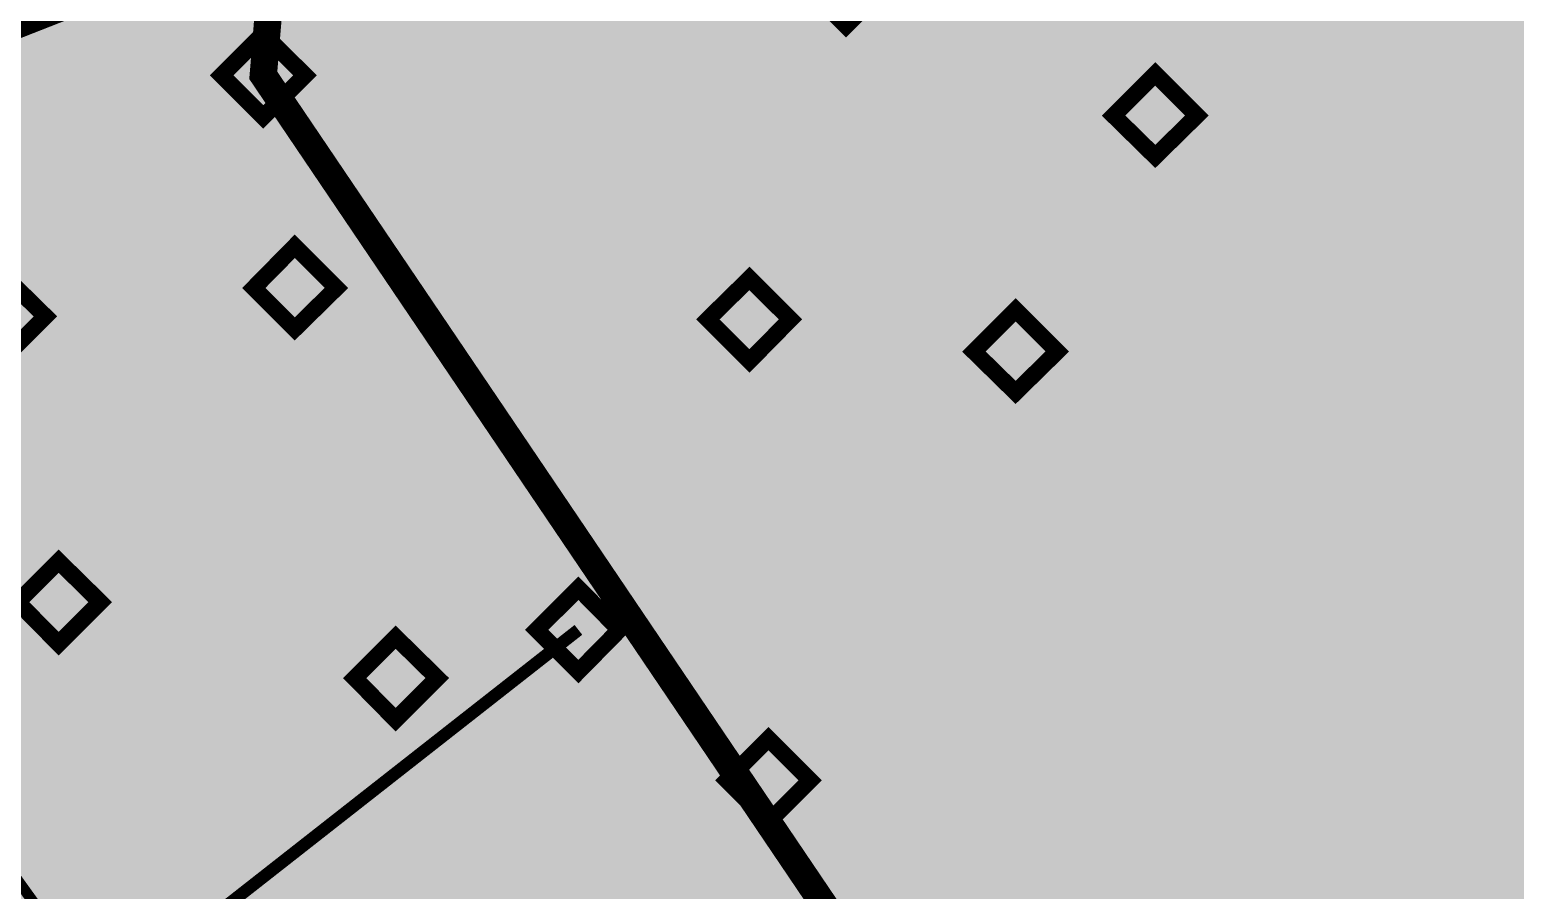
# Model space of a CAD drawing. Header units: millimetres. Extents: x 92 to 588, y 96 to 434.
# Drawn here: x 412.9 to 448.74, y 391.78 to 412.56 of the extents above; entities that cross this region are included whole.
import ezdxf

# ---------------------------------------------------------------- set-up
doc = ezdxf.new("R2010")
doc.units = ezdxf.units.MM
doc.layers.add('H', color=7, linetype='Continuous')
doc.layers.add('P', color=7, linetype='Continuous')

msp = doc.modelspace()

# ---------------------------------------------------------------- hatches: boundary and pattern name
at = {"layer": 'H', "linetype": 'Continuous'}
for points in [[(291.162, 223.903), (291.162, 433.788), (588.166, 433.788), (588.166, 223.903), (291.162, 223.903)], [(418.532, 410.452), (417.527, 411.457), (418.532, 412.462), (419.538, 411.457), (418.532, 410.452)], [(419.538, 409.058), (419.45, 409.058), (419.291, 409.093), (419.22, 409.111), (419.15, 409.146), (419.026, 409.234), (418.956, 409.287), (418.903, 409.358), (418.797, 409.552), (418.762, 409.658), (418.726, 409.781), (418.674, 410.081), (418.674, 410.416), (418.709, 410.716), (418.744, 410.857), (418.779, 410.981), (418.885, 411.228), (418.956, 411.316), (419.044, 411.422), (419.22, 411.58), (419.326, 411.633), (419.432, 411.686), (419.697, 411.739), (419.838, 411.739), (419.926, 411.739), (419.996, 411.739), (420.067, 411.722), (420.138, 411.704), (420.138, 411.369), (420.067, 411.404), (419.979, 411.422), (419.891, 411.439), (419.785, 411.439), (419.714, 411.439), (419.573, 411.422), (419.432, 411.351), (419.326, 411.281), (419.273, 411.228), (419.22, 411.175), (419.15, 411.034), (419.079, 410.875), (419.044, 410.681), (419.026, 410.575), (419.15, 410.399), (419.026, 410.328), (419.026, 410.293), (419.026, 410.258), (419.026, 410.222), (419.026, 410.169), (419.026, 410.046), (419.062, 409.817), (419.079, 409.728), (419.115, 409.658), (419.167, 409.534), (419.22, 409.481), (419.291, 409.411), (419.361, 409.376), (419.45, 409.34), (419.538, 409.34), (419.644, 409.34), (419.767, 409.393), (419.838, 409.446), (419.908, 409.534), (419.961, 409.623), (419.996, 409.799), (419.996, 409.94), (419.996, 410.011), (419.979, 410.152), (419.961, 410.205), (419.944, 410.258), (419.873, 410.346), (419.82, 410.381), (419.785, 410.416), (419.714, 410.452), (419.679, 410.452), (419.591, 410.469), (419.503, 410.469), (419.379, 410.469), (419.256, 410.434), (419.15, 410.399), (419.026, 410.575), (419.167, 410.663), (419.291, 410.716), (419.361, 410.734), (419.503, 410.751), (419.573, 410.751), (419.714, 410.751), (419.838, 410.734), (419.891, 410.716), (420.014, 410.646), (420.067, 410.61), (420.138, 410.557), (420.243, 410.416), (420.279, 410.328), (420.314, 410.258), (420.349, 410.063), (420.349, 409.94), (420.349, 409.852), (420.314, 409.658), (420.296, 409.587), (420.261, 409.499), (420.173, 409.358), (420.12, 409.305), (420.049, 409.234), (419.926, 409.146), (419.855, 409.111), (419.785, 409.093), (419.626, 409.058), (419.538, 409.058)], [(421.69, 409.111), (421.69, 409.993), (421.69, 410.275), (421.69, 411.281), (420.825, 410.275), (421.69, 410.275), (421.69, 409.993), (420.543, 409.993), (420.543, 410.363), (421.707, 411.686), (422.025, 411.686), (422.025, 410.275), (422.325, 410.275), (422.325, 409.993), (422.025, 409.993), (422.025, 409.111), (421.69, 409.111)], [(424.089, 409.058), (424.018, 409.058), (423.93, 409.076), (423.859, 409.093), (423.859, 409.428), (423.93, 409.411), (424.018, 409.376), (424.106, 409.358), (424.212, 409.358), (424.283, 409.358), (424.441, 409.393), (424.565, 409.446), (424.688, 409.534), (424.741, 409.587), (424.794, 409.64), (424.865, 409.781), (424.918, 409.94), (424.953, 410.116), (424.953, 410.222), (424.865, 410.399), (424.953, 410.469), (424.971, 410.54), (424.971, 410.751), (424.935, 410.981), (424.918, 411.051), (424.9, 411.139), (424.83, 411.263), (424.794, 411.316), (424.741, 411.351), (424.671, 411.404), (424.635, 411.422), (424.547, 411.457), (424.459, 411.457), (424.353, 411.457), (424.23, 411.404), (424.159, 411.351), (424.124, 411.316), (424.089, 411.263), (424.036, 411.175), (424, 410.998), (424, 410.875), (424, 410.787), (424.018, 410.646), (424.036, 410.593), (424.053, 410.54), (424.124, 410.452), (424.177, 410.416), (424.212, 410.399), (424.283, 410.346), (424.318, 410.346), (424.406, 410.328), (424.494, 410.328), (424.618, 410.328), (424.741, 410.363), (424.865, 410.399), (424.953, 410.222), (424.83, 410.134), (424.688, 410.081), (424.635, 410.063), (424.494, 410.046), (424.424, 410.046), (424.283, 410.046), (424.159, 410.063), (424.106, 410.081), (423.983, 410.152), (423.93, 410.187), (423.859, 410.24), (423.754, 410.381), (423.718, 410.469), (423.683, 410.54), (423.648, 410.734), (423.648, 410.857), (423.648, 410.945), (423.683, 411.139), (423.701, 411.21), (423.736, 411.298), (423.824, 411.439), (423.877, 411.51), (423.948, 411.563), (424.071, 411.651), (424.142, 411.686), (424.23, 411.704), (424.389, 411.739), (424.459, 411.739), (424.547, 411.739), (424.706, 411.704), (424.777, 411.686), (424.847, 411.651), (424.988, 411.563), (425.041, 411.51), (425.094, 411.439), (425.2, 411.245), (425.235, 411.139), (425.27, 411.016), (425.306, 410.734), (425.323, 410.557), (425.306, 410.399), (425.27, 410.099), (425.253, 409.94), (425.2, 409.817), (425.094, 409.57), (425.024, 409.464), (424.953, 409.376), (424.777, 409.217), (424.671, 409.164), (424.565, 409.111), (424.3, 409.058), (424.159, 409.058), (424.089, 409.058)], [(425.8, 409.111), (426.981, 411.386), (425.641, 411.386), (425.641, 411.686), (427.281, 411.686), (427.281, 411.298), (426.17, 409.111), (425.8, 409.111)], [(440.052, 409.499), (439.046, 410.487), (440.052, 411.492), (441.057, 410.487), (440.052, 409.499)], [(438.835, 407.012), (438.747, 407.012), (438.588, 407.047), (438.517, 407.065), (438.447, 407.1), (438.323, 407.188), (438.253, 407.241), (438.2, 407.312), (438.094, 407.506), (438.059, 407.612), (438.023, 407.735), (437.97, 408.035), (437.97, 408.194), (437.97, 408.37), (438.006, 408.67), (438.041, 408.811), (438.076, 408.935), (438.182, 409.182), (438.253, 409.287), (438.341, 409.376), (438.517, 409.534), (438.623, 409.587), (438.729, 409.64), (438.994, 409.693), (439.135, 409.693), (439.223, 409.693), (439.293, 409.693), (439.364, 409.675), (439.435, 409.658), (439.435, 409.323), (439.364, 409.358), (439.276, 409.376), (439.188, 409.393), (439.082, 409.393), (439.011, 409.393), (438.87, 409.376), (438.729, 409.305), (438.623, 409.234), (438.57, 409.182), (438.517, 409.129), (438.447, 408.988), (438.376, 408.829), (438.341, 408.635), (438.323, 408.529), (438.447, 408.353), (438.323, 408.282), (438.323, 408.247), (438.323, 408.176), (438.323, 408.123), (438.323, 408), (438.359, 407.77), (438.376, 407.682), (438.411, 407.612), (438.464, 407.488), (438.5, 407.435), (438.588, 407.365), (438.658, 407.329), (438.747, 407.294), (438.835, 407.294), (438.941, 407.294), (439.064, 407.347), (439.135, 407.4), (439.17, 407.435), (439.205, 407.488), (439.258, 407.576), (439.293, 407.753), (439.293, 407.894), (439.293, 407.964), (439.276, 408.106), (439.258, 408.158), (439.24, 408.211), (439.17, 408.3), (439.117, 408.335), (439.082, 408.37), (439.011, 408.405), (438.976, 408.405), (438.888, 408.423), (438.8, 408.423), (438.676, 408.423), (438.553, 408.388), (438.447, 408.353), (438.323, 408.529), (438.464, 408.617), (438.588, 408.67), (438.658, 408.688), (438.8, 408.705), (438.87, 408.705), (439.011, 408.705), (439.135, 408.688), (439.188, 408.67), (439.311, 408.599), (439.364, 408.564), (439.435, 408.511), (439.54, 408.37), (439.576, 408.282), (439.611, 408.211), (439.646, 408.017), (439.646, 407.894), (439.646, 407.806), (439.611, 407.612), (439.593, 407.541), (439.558, 407.453), (439.47, 407.312), (439.417, 407.259), (439.346, 407.188), (439.223, 407.1), (439.152, 407.065), (439.082, 407.047), (438.923, 407.012), (438.835, 407.012)], [(439.964, 407.065), (439.964, 407.418), (440.14, 407.594), (440.281, 407.735), (440.44, 407.894), (440.581, 408.053), (440.722, 408.211), (440.934, 408.458), (440.987, 408.564), (441.04, 408.67), (441.093, 408.864), (441.093, 408.97), (441.093, 409.076), (441.057, 409.164), (441.04, 409.199), (441.004, 409.27), (440.969, 409.305), (440.899, 409.34), (440.828, 409.376), (440.74, 409.393), (440.652, 409.393), (440.563, 409.393), (440.475, 409.376), (440.369, 409.358), (440.281, 409.323), (440.211, 409.287), (440.14, 409.252), (440.087, 409.217), (440.034, 409.182), (440.017, 409.552), (440.14, 409.605), (440.316, 409.658), (440.405, 409.675), (440.599, 409.693), (440.775, 409.693), (440.934, 409.675), (441.075, 409.623), (441.198, 409.552), (441.251, 409.517), (441.287, 409.464), (441.375, 409.34), (441.428, 409.217), (441.445, 409.076), (441.445, 408.988), (441.445, 408.846), (441.41, 408.705), (441.375, 408.582), (441.322, 408.476), (441.251, 408.353), (441.163, 408.247), (441.075, 408.141), (440.969, 408.035), (440.81, 407.859), (440.616, 407.665), (440.422, 407.488), (440.281, 407.365), (441.551, 407.365), (441.551, 407.065), (439.964, 407.065)], [(443.791, 407.012), (443.685, 407.012), (443.509, 407.047), (443.35, 407.135), (443.209, 407.259), (443.156, 407.347), (443.121, 407.435), (443.05, 407.629), (442.998, 407.894), (442.962, 408.194), (442.962, 408.529), (442.998, 408.829), (443.05, 409.076), (443.121, 409.287), (443.174, 409.376), (443.227, 409.446), (443.35, 409.57), (443.509, 409.658), (443.685, 409.693), (443.791, 409.693), (443.791, 409.411), (443.721, 409.411), (443.597, 409.376), (443.562, 409.34), (443.509, 409.305), (443.439, 409.199), (443.403, 409.146), (443.386, 409.076), (443.35, 408.899), (443.333, 408.811), (443.315, 408.599), (443.315, 408.353), (443.315, 408.106), (443.333, 407.894), (443.35, 407.806), (443.386, 407.647), (443.403, 407.576), (443.439, 407.506), (443.509, 407.4), (443.544, 407.365), (443.597, 407.329), (443.721, 407.294), (443.862, 407.294), (443.985, 407.329), (444.021, 407.365), (444.074, 407.4), (444.144, 407.506), (444.179, 407.576), (444.197, 407.629), (444.232, 407.806), (444.25, 407.894), (444.268, 408.106), (444.268, 408.353), (444.268, 408.617), (444.25, 408.811), (444.232, 408.917), (444.197, 409.076), (444.179, 409.146), (444.144, 409.199), (444.074, 409.305), (444.021, 409.34), (443.985, 409.376), (443.862, 409.411), (443.791, 409.411), (443.791, 409.693), (443.897, 409.693), (444.074, 409.658), (444.232, 409.57), (444.373, 409.446), (444.409, 409.358), (444.462, 409.27), (444.532, 409.076), (444.585, 408.811), (444.62, 408.529), (444.62, 408.353), (444.62, 408.194), (444.585, 407.876), (444.532, 407.629), (444.462, 407.418), (444.409, 407.329), (444.356, 407.259), (444.232, 407.135), (444.074, 407.047), (443.897, 407.012), (443.791, 407.012)], [(444.955, 407.065), (444.955, 407.418), (445.132, 407.594), (445.273, 407.735), (445.432, 407.894), (445.573, 408.053), (445.714, 408.211), (445.926, 408.458), (445.979, 408.564), (446.031, 408.67), (446.084, 408.864), (446.084, 408.97), (446.084, 409.076), (446.049, 409.164), (446.031, 409.199), (445.996, 409.27), (445.961, 409.305), (445.89, 409.34), (445.82, 409.376), (445.732, 409.393), (445.643, 409.393), (445.555, 409.393), (445.467, 409.376), (445.361, 409.358), (445.273, 409.323), (445.202, 409.287), (445.132, 409.252), (445.079, 409.217), (445.026, 409.182), (445.008, 409.552), (445.132, 409.605), (445.308, 409.658), (445.396, 409.675), (445.59, 409.693), (445.767, 409.693), (445.926, 409.675), (446.067, 409.623), (446.19, 409.552), (446.243, 409.517), (446.296, 409.464), (446.367, 409.34), (446.42, 409.217), (446.437, 409.076), (446.437, 408.988), (446.437, 408.846), (446.402, 408.705), (446.367, 408.582), (446.314, 408.476), (446.243, 408.353), (446.155, 408.247), (446.067, 408.141), (445.961, 408.035), (445.802, 407.859), (445.608, 407.665), (445.414, 407.488), (445.273, 407.365), (446.543, 407.365), (446.543, 407.065), (444.955, 407.065)], [(422.748, 409.111), (422.748, 409.605), (423.171, 409.605), (423.171, 409.111), (422.748, 409.111)], [(413.752, 406.518), (413.752, 407.4), (413.752, 407.682), (413.752, 408.688), (412.888, 407.682), (413.752, 407.682), (413.752, 407.4), (412.606, 407.4), (412.606, 407.77), (413.77, 409.093), (414.087, 409.093), (414.087, 407.682), (414.387, 407.682), (414.387, 407.4), (414.087, 407.4), (414.087, 406.518), (413.752, 406.518)], [(442.045, 407.065), (442.045, 407.559), (442.468, 407.559), (442.468, 407.065), (442.045, 407.065)], [(419.291, 405.336), (418.303, 406.324), (419.291, 407.329), (420.296, 406.324), (419.291, 405.336)], [(447.778, 404.737), (447.69, 404.737), (447.531, 404.754), (447.46, 404.789), (447.39, 404.825), (447.266, 404.913), (447.213, 404.966), (447.143, 405.036), (447.037, 405.23), (447.002, 405.336), (446.966, 405.46), (446.931, 405.76), (446.931, 405.918), (446.931, 406.077), (446.966, 406.395), (447.002, 406.536), (447.037, 406.659), (447.143, 406.888), (447.213, 406.994), (447.284, 407.1), (447.46, 407.241), (447.566, 407.312), (447.69, 407.365), (447.936, 407.418), (448.078, 407.418), (448.166, 407.418), (448.236, 407.4), (448.325, 407.4), (448.377, 407.382), (448.377, 407.047), (448.307, 407.083), (448.219, 407.1), (448.13, 407.118), (448.042, 407.118), (447.954, 407.118), (447.813, 407.083), (447.672, 407.03), (447.566, 406.959), (447.513, 406.906), (447.46, 406.836), (447.39, 406.712), (447.337, 406.553), (447.284, 406.359), (447.284, 406.253), (447.39, 406.077), (447.284, 406.007), (447.284, 405.971), (447.266, 405.936), (447.266, 405.707), (447.301, 405.495), (447.319, 405.407), (447.354, 405.336), (447.425, 405.213), (447.46, 405.16), (447.531, 405.089), (447.601, 405.054), (447.69, 405.019), (447.778, 405.019), (447.884, 405.019), (448.007, 405.072), (448.078, 405.125), (448.113, 405.16), (448.148, 405.195), (448.201, 405.301), (448.236, 405.46), (448.254, 405.601), (448.254, 405.689), (448.219, 405.813), (448.201, 405.883), (448.183, 405.936), (448.113, 406.024), (448.078, 406.059), (448.042, 406.077), (447.954, 406.13), (447.919, 406.13), (447.831, 406.148), (447.742, 406.148), (447.619, 406.148), (447.513, 406.112), (447.39, 406.077), (447.284, 406.253), (447.407, 406.342), (447.531, 406.395), (447.601, 406.412), (447.742, 406.43), (447.813, 406.43), (447.954, 406.43), (448.078, 406.412), (448.13, 406.395), (448.254, 406.324), (448.325, 406.289), (448.395, 406.218), (448.501, 406.095), (448.536, 406.007), (448.554, 405.918), (448.589, 405.724), (448.607, 405.618), (448.589, 405.53), (448.571, 405.336), (448.536, 405.248), (448.501, 405.178), (448.413, 405.036), (448.36, 404.966), (448.289, 404.913), (448.166, 404.825), (448.095, 404.789), (448.025, 404.772), (447.866, 404.737), (447.778, 404.737)], [(412.271, 404.631), (411.265, 405.636), (412.271, 406.624), (413.276, 405.636), (412.271, 404.631)], [(420.296, 403.925), (420.208, 403.925), (420.049, 403.96), (419.979, 403.978), (419.908, 404.013), (419.785, 404.102), (419.732, 404.154), (419.661, 404.225), (419.555, 404.419), (419.52, 404.543), (419.485, 404.648), (419.45, 404.948), (419.45, 405.107), (419.45, 405.283), (419.485, 405.583), (419.52, 405.724), (419.555, 405.848), (419.661, 406.095), (419.732, 406.201), (419.802, 406.289), (419.979, 406.448), (420.085, 406.5), (420.208, 406.553), (420.455, 406.606), (420.596, 406.606), (420.684, 406.606), (420.773, 406.606), (420.843, 406.589), (420.896, 406.571), (420.896, 406.236), (420.825, 406.271), (420.755, 406.289), (420.649, 406.306), (420.561, 406.306), (420.473, 406.306), (420.332, 406.289), (420.208, 406.236), (420.085, 406.148), (420.032, 406.095), (419.996, 406.042), (419.908, 405.901), (419.855, 405.742), (419.82, 405.548), (419.802, 405.442), (419.908, 405.266), (419.802, 405.195), (419.802, 405.16), (419.802, 405.125), (419.802, 404.913), (419.82, 404.684), (419.855, 404.613), (419.873, 404.525), (419.944, 404.401), (419.979, 404.348), (420.049, 404.278), (420.138, 404.243), (420.208, 404.207), (420.296, 404.207), (420.402, 404.207), (420.526, 404.26), (420.614, 404.313), (420.631, 404.348), (420.667, 404.401), (420.72, 404.49), (420.773, 404.666), (420.773, 404.807), (420.773, 404.878), (420.755, 405.019), (420.72, 405.072), (420.702, 405.125), (420.631, 405.213), (420.596, 405.248), (420.561, 405.283), (420.473, 405.319), (420.437, 405.319), (420.349, 405.336), (420.261, 405.336), (420.138, 405.336), (420.032, 405.301), (419.908, 405.266), (419.802, 405.442), (419.926, 405.53), (420.049, 405.583), (420.12, 405.601), (420.261, 405.618), (420.332, 405.636), (420.49, 405.618), (420.596, 405.601), (420.667, 405.583), (420.773, 405.513), (420.843, 405.477), (420.914, 405.424), (421.02, 405.283), (421.055, 405.213), (421.09, 405.125), (421.125, 404.931), (421.125, 404.825), (421.125, 404.719), (421.09, 404.543), (421.055, 404.454), (421.02, 404.366), (420.931, 404.225), (420.878, 404.172), (420.825, 404.119), (420.684, 404.013), (420.614, 403.978), (420.543, 403.96), (420.385, 403.925), (420.296, 403.925)], [(422.448, 403.978), (422.448, 404.86), (422.448, 405.142), (422.448, 406.148), (421.584, 405.142), (422.448, 405.142), (422.448, 404.86), (421.319, 404.86), (421.319, 405.23), (422.466, 406.571), (422.783, 406.571), (422.783, 405.142), (423.101, 405.142), (423.101, 404.86), (422.783, 404.86), (422.783, 403.978), (422.448, 403.978)], [(425.288, 403.925), (425.2, 403.925), (425.041, 403.96), (424.971, 403.978), (424.9, 404.013), (424.777, 404.102), (424.724, 404.154), (424.653, 404.225), (424.547, 404.419), (424.512, 404.543), (424.477, 404.648), (424.441, 404.948), (424.441, 405.107), (424.441, 405.283), (424.477, 405.583), (424.512, 405.724), (424.547, 405.848), (424.653, 406.095), (424.724, 406.201), (424.794, 406.289), (424.971, 406.448), (425.076, 406.5), (425.2, 406.553), (425.447, 406.606), (425.606, 406.606), (425.676, 406.606), (425.764, 406.606), (425.835, 406.589), (425.888, 406.571), (425.888, 406.236), (425.817, 406.271), (425.747, 406.289), (425.641, 406.306), (425.553, 406.306), (425.465, 406.306), (425.323, 406.289), (425.2, 406.236), (425.076, 406.148), (425.024, 406.095), (424.988, 406.042), (424.9, 405.901), (424.847, 405.742), (424.812, 405.548), (424.794, 405.442), (424.9, 405.266), (424.794, 405.195), (424.794, 405.16), (424.794, 405.125), (424.794, 404.913), (424.812, 404.684), (424.847, 404.613), (424.865, 404.525), (424.935, 404.401), (424.971, 404.348), (425.041, 404.278), (425.129, 404.243), (425.2, 404.207), (425.288, 404.207), (425.394, 404.207), (425.517, 404.26), (425.606, 404.313), (425.641, 404.348), (425.659, 404.401), (425.711, 404.49), (425.764, 404.666), (425.764, 404.807), (425.764, 404.878), (425.747, 405.019), (425.711, 405.072), (425.694, 405.125), (425.623, 405.213), (425.588, 405.248), (425.553, 405.283), (425.482, 405.319), (425.429, 405.319), (425.341, 405.336), (425.253, 405.336), (425.129, 405.336), (425.024, 405.301), (424.9, 405.266), (424.794, 405.442), (424.918, 405.53), (425.041, 405.583), (425.112, 405.601), (425.253, 405.618), (425.323, 405.636), (425.482, 405.618), (425.588, 405.601), (425.659, 405.583), (425.764, 405.513), (425.835, 405.477), (425.905, 405.424), (426.011, 405.283), (426.047, 405.213), (426.082, 405.125), (426.117, 404.931), (426.117, 404.825), (426.117, 404.719), (426.082, 404.543), (426.011, 404.366), (425.923, 404.225), (425.87, 404.172), (425.817, 404.119), (425.676, 404.013), (425.606, 403.978), (425.535, 403.96), (425.376, 403.925), (425.288, 403.925)], [(426.417, 403.978), (426.417, 404.348), (426.593, 404.507), (426.752, 404.648), (426.893, 404.807), (427.052, 404.966), (427.193, 405.125), (427.387, 405.389), (427.458, 405.477), (427.493, 405.583), (427.546, 405.777), (427.564, 405.883), (427.546, 405.989), (427.528, 406.077), (427.511, 406.112), (427.458, 406.183), (427.44, 406.218), (427.37, 406.253), (427.299, 406.289), (427.211, 406.306), (427.123, 406.324), (427.017, 406.306), (426.929, 406.289), (426.84, 406.271), (426.752, 406.236), (426.682, 406.201), (426.611, 406.165), (426.54, 406.13), (426.505, 406.095), (426.488, 406.465), (426.593, 406.518), (426.787, 406.571), (426.876, 406.589), (427.052, 406.606), (427.14, 406.624), (427.228, 406.606), (427.387, 406.589), (427.528, 406.536), (427.652, 406.465), (427.705, 406.43), (427.758, 406.377), (427.828, 406.271), (427.881, 406.13), (427.916, 405.989), (427.916, 405.901), (427.899, 405.76), (427.881, 405.618), (427.846, 405.495), (427.775, 405.389), (427.705, 405.283), (427.616, 405.16), (427.528, 405.054), (427.44, 404.948), (427.264, 404.772), (427.07, 404.578), (426.876, 404.401), (426.752, 404.278), (428.022, 404.278), (428.022, 403.978), (426.417, 403.978)], [(430.262, 404.56), (429.257, 405.566), (430.262, 406.553), (431.25, 405.566), (430.262, 404.56)], [(436.683, 403.802), (435.677, 404.789), (436.683, 405.795), (437.688, 404.789), (436.683, 403.802)], [(437.6, 402.391), (437.441, 402.426), (437.371, 402.443), (437.3, 402.479), (437.177, 402.567), (437.124, 402.62), (437.053, 402.708), (436.947, 402.884), (436.912, 403.008), (436.877, 403.131), (436.842, 403.414), (436.824, 403.59), (436.842, 403.749), (436.877, 404.049), (436.895, 404.19), (436.947, 404.331), (437.053, 404.56), (437.124, 404.666), (437.194, 404.754), (437.371, 404.913), (437.477, 404.966), (437.6, 405.019), (437.847, 405.072), (437.988, 405.072), (438.076, 405.072), (438.147, 405.072), (438.217, 405.054), (438.288, 405.036), (438.288, 404.719), (438.217, 404.737), (438.129, 404.754), (438.041, 404.772), (437.953, 404.789), (437.865, 404.772), (437.724, 404.754), (437.582, 404.701), (437.477, 404.613), (437.424, 404.56), (437.371, 404.507), (437.3, 404.366), (437.23, 404.207), (437.194, 404.013), (437.194, 403.925), (437.3, 403.731), (437.194, 403.678), (437.177, 403.625), (437.177, 403.555), (437.177, 403.502), (437.177, 403.378), (437.212, 403.167), (437.23, 403.078), (437.265, 402.99), (437.335, 402.867), (437.371, 402.832), (437.441, 402.743), (437.512, 402.708), (437.6, 402.673), (437.688, 402.673), (437.794, 402.69), (437.918, 402.726), (437.988, 402.796), (438.023, 402.832), (438.059, 402.867), (438.112, 402.955), (438.147, 403.131), (438.165, 403.273), (438.147, 403.343), (438.129, 403.484), (438.112, 403.537), (438.094, 403.59), (438.023, 403.678), (437.988, 403.713), (437.953, 403.749), (437.865, 403.784), (437.829, 403.802), (437.741, 403.802), (437.653, 403.819), (437.53, 403.802), (437.406, 403.784), (437.3, 403.731), (437.194, 403.925), (437.318, 403.996), (437.441, 404.049), (437.512, 404.066), (437.653, 404.102), (437.724, 404.102), (437.865, 404.084), (437.988, 404.066), (438.041, 404.049), (438.165, 403.996), (438.235, 403.943), (438.288, 403.89), (438.394, 403.749), (438.447, 403.678), (438.464, 403.59), (438.5, 403.396), (438.517, 403.29), (438.5, 403.184), (438.482, 403.008), (438.447, 402.92), (438.411, 402.832), (438.323, 402.69), (438.27, 402.638), (438.2, 402.585), (438.076, 402.479), (438.006, 402.461), (437.935, 402.426), (437.776, 402.391), (437.6, 402.391)], [(439.417, 402.391), (439.223, 402.426), (439.117, 402.443), (438.941, 402.496), (438.8, 402.549), (438.8, 402.92), (438.941, 402.832), (439.117, 402.761), (439.205, 402.726), (439.399, 402.69), (439.487, 402.69), (439.593, 402.69), (439.699, 402.726), (439.752, 402.743), (439.84, 402.796), (439.875, 402.832), (439.946, 402.92), (439.981, 403.008), (439.999, 403.061), (440.017, 403.167), (440.017, 403.308), (439.999, 403.414), (439.981, 403.467), (439.964, 403.519), (439.893, 403.59), (439.858, 403.608), (439.787, 403.661), (439.699, 403.678), (439.593, 403.696), (439.47, 403.696), (439.329, 403.696), (439.329, 403.996), (439.435, 403.996), (439.558, 403.996), (439.752, 404.049), (439.823, 404.102), (439.858, 404.137), (439.911, 404.207), (439.964, 404.331), (439.964, 404.419), (439.964, 404.472), (439.946, 404.56), (439.928, 404.595), (439.911, 404.631), (439.858, 404.684), (439.77, 404.737), (439.681, 404.772), (439.611, 404.789), (439.523, 404.789), (439.417, 404.772), (439.329, 404.754), (439.24, 404.737), (439.152, 404.701), (439.064, 404.666), (438.994, 404.631), (438.941, 404.595), (438.888, 404.56), (438.87, 404.931), (438.994, 404.983), (439.17, 405.036), (439.276, 405.054), (439.452, 405.089), (439.54, 405.089), (439.717, 405.072), (439.858, 405.054), (439.911, 405.036), (440.034, 404.966), (440.087, 404.931), (440.14, 404.895), (440.228, 404.789), (440.264, 404.737), (440.281, 404.684), (440.316, 404.543), (440.316, 404.454), (440.316, 404.348), (440.246, 404.172), (440.175, 404.084), (440.105, 404.013), (439.946, 403.908), (439.84, 403.89), (439.928, 403.837), (440.017, 403.802), (440.105, 403.766), (440.193, 403.696), (440.228, 403.643), (440.299, 403.555), (440.316, 403.502), (440.352, 403.431), (440.369, 403.29), (440.369, 403.131), (440.334, 402.973), (440.316, 402.884), (440.281, 402.814), (440.193, 402.69), (440.14, 402.638), (440.087, 402.567), (439.946, 402.479), (439.875, 402.461), (439.787, 402.426), (439.611, 402.391), (439.417, 402.391)], [(442.451, 402.391), (442.257, 402.426), (442.169, 402.443), (441.992, 402.496), (441.851, 402.549), (441.851, 402.92), (441.992, 402.832), (442.169, 402.761), (442.257, 402.726), (442.433, 402.69), (442.539, 402.69), (442.645, 402.69), (442.751, 402.726), (442.804, 402.743), (442.892, 402.796), (442.927, 402.832), (442.98, 402.92), (443.033, 403.008), (443.05, 403.061), (443.068, 403.167), (443.068, 403.237), (443.068, 403.308), (443.05, 403.414), (443.015, 403.467), (442.998, 403.519), (442.945, 403.59), (442.909, 403.608), (442.839, 403.661), (442.733, 403.678), (442.627, 403.696), (442.521, 403.696), (442.38, 403.696), (442.38, 403.996), (442.486, 403.996), (442.61, 403.996), (442.786, 404.049), (442.874, 404.102), (442.909, 404.137), (442.962, 404.207), (443.015, 404.331), (443.015, 404.419), (443.015, 404.472), (442.998, 404.56), (442.962, 404.631), (442.909, 404.684), (442.804, 404.737), (442.733, 404.772), (442.645, 404.789), (442.557, 404.789), (442.468, 404.772), (442.38, 404.754), (442.292, 404.737), (442.186, 404.701), (442.116, 404.666), (442.045, 404.631), (441.992, 404.595), (441.939, 404.56), (441.922, 404.931), (442.045, 404.983), (442.221, 405.036), (442.327, 405.054), (442.504, 405.089), (442.592, 405.089), (442.768, 405.072), (442.892, 405.054), (442.962, 405.036), (443.086, 404.966), (443.139, 404.931), (443.192, 404.895), (443.28, 404.789), (443.315, 404.737), (443.333, 404.684), (443.368, 404.543), (443.368, 404.454), (443.368, 404.348), (443.297, 404.172), (443.227, 404.084), (443.156, 404.013), (442.98, 403.908), (442.892, 403.89), (442.98, 403.837), (443.068, 403.802), (443.156, 403.766), (443.245, 403.696), (443.28, 403.643), (443.333, 403.555), (443.368, 403.502), (443.386, 403.431), (443.421, 403.29), (443.421, 403.22), (443.421, 403.131), (443.386, 402.973), (443.35, 402.884), (443.333, 402.814), (443.245, 402.69), (443.192, 402.638), (443.121, 402.567), (442.998, 402.479), (442.909, 402.461), (442.839, 402.426), (442.645, 402.391), (442.451, 402.391)], [(444.603, 402.391), (444.497, 402.391), (444.32, 402.426), (444.25, 402.443), (444.162, 402.479), (444.038, 402.549), (443.968, 402.602), (443.915, 402.655), (443.844, 402.779), (443.809, 402.849), (443.791, 402.937), (443.756, 403.078), (443.756, 403.167), (443.756, 403.255), (443.809, 403.449), (443.862, 403.537), (443.932, 403.625), (444.091, 403.766), (444.197, 403.819), (444.32, 403.696), (444.215, 403.572), (444.179, 403.502), (444.144, 403.431), (444.109, 403.273), (444.109, 403.184), (444.109, 403.078), (444.179, 402.884), (444.25, 402.796), (444.32, 402.726), (444.497, 402.655), (444.603, 402.638), (444.709, 402.655), (444.885, 402.726), (444.955, 402.779), (445.008, 402.849), (445.079, 403.026), (445.079, 403.131), (445.079, 403.22), (445.044, 403.343), (445.026, 403.378), (444.973, 403.431), (444.867, 403.537), (444.779, 403.572), (444.709, 403.608), (444.62, 403.643), (444.515, 403.696), (444.391, 403.731), (444.32, 403.696), (444.197, 403.819), (444.091, 403.89), (443.95, 404.013), (443.915, 404.084), (443.862, 404.154), (443.827, 404.313), (443.809, 404.401), (443.809, 404.49), (443.844, 404.613), (443.897, 404.737), (443.985, 404.842), (444.038, 404.895), (444.091, 404.948), (444.215, 405.019), (444.356, 405.072), (444.515, 405.089), (444.603, 405.089), (444.673, 405.089), (444.832, 405.072), (444.973, 405.019), (445.097, 404.948), (445.167, 404.913), (445.202, 404.86), (445.291, 404.754), (445.344, 404.631), (445.361, 404.507), (445.379, 404.437), (445.361, 404.348), (445.308, 404.172), (445.273, 404.084), (445.22, 404.013), (445.061, 403.872), (444.973, 403.819), (444.85, 403.96), (444.955, 404.084), (444.973, 404.154), (445.008, 404.207), (445.026, 404.348), (445.026, 404.437), (445.026, 404.507), (444.973, 404.666), (444.92, 404.719), (444.885, 404.754), (444.814, 404.789), (444.691, 404.825), (444.585, 404.842), (444.497, 404.825), (444.338, 404.772), (444.285, 404.737), (444.25, 404.701), (444.215, 404.648), (444.162, 404.543), (444.162, 404.454), (444.162, 404.384), (444.197, 404.278), (444.232, 404.225), (444.25, 404.19), (444.356, 404.102), (444.409, 404.066), (444.479, 404.031), (444.567, 403.996), (444.673, 403.943), (444.779, 403.908), (444.85, 403.96), (444.973, 403.819), (445.079, 403.749), (445.255, 403.625), (445.326, 403.555), (445.379, 403.484), (445.432, 403.29), (445.432, 403.167), (445.432, 403.078), (445.396, 402.937), (445.344, 402.796), (445.255, 402.673), (445.202, 402.62), (445.132, 402.549), (444.991, 402.479), (444.85, 402.426), (444.691, 402.391), (444.603, 402.391)], [(423.524, 403.978), (423.524, 404.472), (423.93, 404.472), (423.93, 403.978), (423.524, 403.978)], [(440.916, 402.443), (440.916, 402.937), (441.322, 402.937), (441.322, 402.443), (440.916, 402.443)], [(414.511, 399.568), (414.352, 399.604), (414.281, 399.621), (414.211, 399.657), (414.087, 399.745), (414.035, 399.798), (413.964, 399.868), (413.858, 400.062), (413.823, 400.186), (413.788, 400.292), (413.752, 400.591), (413.752, 400.75), (413.752, 400.927), (413.788, 401.226), (413.823, 401.368), (413.858, 401.491), (413.964, 401.738), (414.035, 401.844), (414.105, 401.932), (414.281, 402.091), (414.387, 402.144), (414.511, 402.197), (414.758, 402.249), (414.916, 402.249), (414.987, 402.249), (415.075, 402.249), (415.146, 402.232), (415.199, 402.214), (415.199, 401.879), (415.128, 401.914), (415.058, 401.932), (414.952, 401.95), (414.864, 401.95), (414.775, 401.95), (414.634, 401.932), (414.511, 401.879), (414.387, 401.791), (414.334, 401.738), (414.299, 401.685), (414.211, 401.544), (414.158, 401.385), (414.123, 401.191), (414.105, 401.085), (414.211, 400.909), (414.105, 400.838), (414.105, 400.803), (414.105, 400.768), (414.105, 400.68), (414.105, 400.556), (414.123, 400.327), (414.158, 400.239), (414.176, 400.168), (414.246, 400.045), (414.281, 399.992), (414.352, 399.921), (414.44, 399.886), (414.511, 399.851), (414.599, 399.851), (414.705, 399.851), (414.828, 399.903), (414.916, 399.956), (414.952, 399.992), (414.969, 400.045), (415.022, 400.133), (415.075, 400.309), (415.075, 400.45), (415.075, 400.521), (415.058, 400.662), (415.04, 400.715), (415.005, 400.768), (414.934, 400.856), (414.899, 400.891), (414.864, 400.927), (414.793, 400.962), (414.74, 400.962), (414.652, 400.979), (414.564, 400.979), (414.44, 400.979), (414.334, 400.944), (414.211, 400.909), (414.105, 401.085), (414.229, 401.173), (414.352, 401.226), (414.423, 401.244), (414.564, 401.262), (414.634, 401.279), (414.793, 401.262), (414.899, 401.244), (414.969, 401.226), (415.075, 401.156), (415.146, 401.121), (415.216, 401.068), (415.322, 400.927), (415.357, 400.838), (415.393, 400.768), (415.428, 400.574), (415.428, 400.468), (415.428, 400.362), (415.393, 400.168), (415.357, 400.098), (415.322, 400.009), (415.234, 399.868), (415.181, 399.815), (415.128, 399.745), (414.987, 399.657), (414.916, 399.621), (414.846, 399.604), (414.687, 399.568), (414.511, 399.568)], [(416.433, 399.568), (416.257, 399.568), (416.081, 399.604), (415.904, 399.657), (415.763, 399.709), (415.763, 400.08), (415.834, 400.045), (415.904, 400.009), (415.975, 399.974), (416.063, 399.939), (416.169, 399.903), (416.257, 399.886), (416.345, 399.868), (416.451, 399.868), (416.557, 399.868), (416.645, 399.903), (416.698, 399.921), (416.786, 399.992), (416.821, 400.027), (416.874, 400.098), (416.91, 400.203), (416.945, 400.309), (416.945, 400.45), (416.945, 400.503), (416.927, 400.627), (416.91, 400.68), (416.892, 400.715), (416.839, 400.785), (416.804, 400.821), (416.769, 400.856), (416.68, 400.891), (416.627, 400.909), (416.504, 400.927), (416.38, 400.944), (416.239, 400.927), (416.098, 400.909), (415.957, 400.891), (415.869, 400.874), (415.869, 402.197), (417.28, 402.197), (417.28, 401.897), (416.204, 401.897), (416.204, 401.209), (416.275, 401.226), (416.38, 401.226), (416.433, 401.226), (416.627, 401.226), (416.769, 401.191), (416.839, 401.173), (416.98, 401.103), (417.033, 401.068), (417.104, 401.015), (417.192, 400.891), (417.227, 400.821), (417.262, 400.75), (417.298, 400.556), (417.298, 400.344), (417.262, 400.186), (417.245, 400.098), (417.21, 400.027), (417.121, 399.886), (417.068, 399.815), (417.015, 399.762), (416.874, 399.674), (416.804, 399.639), (416.716, 399.604), (416.539, 399.568), (416.433, 399.568)], [(419.573, 399.568), (419.467, 399.568), (419.291, 399.586), (419.22, 399.621), (419.132, 399.657), (419.009, 399.727), (418.938, 399.78), (418.885, 399.833), (418.815, 399.956), (418.779, 400.027), (418.762, 400.098), (418.726, 400.256), (418.726, 400.327), (418.726, 400.433), (418.779, 400.627), (418.832, 400.715), (418.903, 400.803), (419.062, 400.944), (419.167, 400.997), (419.291, 400.856), (419.185, 400.75), (419.15, 400.68), (419.115, 400.609), (419.079, 400.45), (419.079, 400.362), (419.079, 400.239), (419.15, 400.045), (419.22, 399.974), (419.291, 399.903), (419.467, 399.833), (419.573, 399.815), (419.679, 399.833), (419.855, 399.886), (419.926, 399.956), (419.979, 400.027), (420.049, 400.203), (420.049, 400.309), (420.049, 400.38), (420.014, 400.503), (419.996, 400.556), (419.944, 400.609), (419.838, 400.697), (419.75, 400.75), (419.679, 400.785), (419.591, 400.821), (419.485, 400.856), (419.361, 400.909), (419.291, 400.856), (419.167, 400.997), (419.062, 401.068), (418.92, 401.191), (418.885, 401.262), (418.832, 401.315), (418.797, 401.491), (418.779, 401.579), (418.779, 401.65), (418.815, 401.791), (418.868, 401.914), (418.956, 402.02), (419.009, 402.073), (419.062, 402.108), (419.185, 402.197), (419.326, 402.232), (419.485, 402.267), (419.644, 402.267), (419.802, 402.232), (419.944, 402.197), (420.067, 402.126), (420.138, 402.073), (420.173, 402.038), (420.261, 401.932), (420.314, 401.808), (420.332, 401.685), (420.349, 401.614), (420.332, 401.526), (420.279, 401.35), (420.243, 401.262), (420.19, 401.173), (420.032, 401.05), (419.944, 400.997), (419.82, 401.138), (419.908, 401.262), (419.944, 401.315), (419.979, 401.385), (419.996, 401.526), (419.996, 401.597), (419.996, 401.685), (419.944, 401.826), (419.891, 401.897), (419.855, 401.914), (419.785, 401.967), (419.661, 402.003), (419.555, 402.003), (419.467, 402.003), (419.309, 401.95), (419.256, 401.897), (419.22, 401.879), (419.185, 401.808), (419.132, 401.703), (419.132, 401.632), (419.132, 401.562), (419.167, 401.456), (419.185, 401.403), (419.22, 401.368), (419.326, 401.279), (419.379, 401.244), (419.45, 401.209), (419.538, 401.173), (419.644, 401.121), (419.75, 401.085), (419.82, 401.138), (419.944, 400.997), (420.049, 400.927), (420.226, 400.803), (420.296, 400.733), (420.349, 400.644), (420.402, 400.45), (420.402, 400.344), (420.402, 400.256), (420.367, 400.115), (420.314, 399.974), (420.226, 399.851), (420.173, 399.78), (420.102, 399.727), (419.961, 399.657), (419.82, 399.586), (419.661, 399.568), (419.573, 399.568)], [(421.319, 399.568), (421.125, 399.586), (421.037, 399.621), (420.843, 399.657), (420.702, 399.727), (420.702, 400.098), (420.861, 400.009), (421.02, 399.939), (421.125, 399.903), (421.302, 399.868), (421.39, 399.868), (421.496, 399.868), (421.602, 399.903), (421.655, 399.921), (421.743, 399.974), (421.778, 400.009), (421.849, 400.098), (421.884, 400.186), (421.901, 400.221), (421.919, 400.344), (421.919, 400.486), (421.901, 400.591), (421.884, 400.644), (421.866, 400.68), (421.813, 400.75), (421.778, 400.785), (421.69, 400.838), (421.602, 400.856), (421.496, 400.874), (421.39, 400.874), (421.231, 400.874), (421.231, 401.173), (421.355, 401.173), (421.46, 401.173), (421.655, 401.226), (421.725, 401.279), (421.76, 401.297), (421.813, 401.368), (421.866, 401.491), (421.884, 401.597), (421.884, 401.65), (421.866, 401.738), (421.849, 401.773), (421.813, 401.808), (421.778, 401.861), (421.743, 401.879), (421.672, 401.914), (421.602, 401.95), (421.513, 401.95), (421.425, 401.967), (421.337, 401.95), (421.231, 401.932), (421.143, 401.914), (421.055, 401.879), (420.984, 401.844), (420.914, 401.808), (420.843, 401.773), (420.808, 401.738), (420.773, 402.091), (420.914, 402.161), (421.09, 402.214), (421.178, 402.232), (421.372, 402.249), (421.46, 402.267), (421.619, 402.249), (421.76, 402.232), (421.831, 402.197), (421.937, 402.144), (421.99, 402.108), (422.06, 402.073), (422.148, 401.967), (422.201, 401.844), (422.219, 401.72), (422.237, 401.632), (422.219, 401.526), (422.148, 401.35), (422.095, 401.262), (422.007, 401.191), (421.849, 401.085), (421.76, 401.05), (421.831, 401.015), (421.919, 400.979), (422.025, 400.927), (422.095, 400.874), (422.131, 400.821), (422.201, 400.733), (422.237, 400.68), (422.254, 400.609), (422.272, 400.468), (422.272, 400.38), (422.272, 400.309), (422.254, 400.133), (422.219, 400.062), (422.184, 399.992), (422.095, 399.868), (422.043, 399.815), (421.99, 399.745), (421.849, 399.657), (421.778, 399.621), (421.69, 399.604), (421.513, 399.568), (421.319, 399.568)], [(417.827, 399.621), (417.827, 400.115), (418.233, 400.115), (418.233, 399.621), (417.827, 399.621)], [(413.594, 397.734), (412.606, 398.739), (413.594, 399.727), (414.599, 398.739), (413.594, 397.734)], [(426.135, 397.064), (425.129, 398.069), (426.135, 399.074), (427.123, 398.069), (426.135, 397.064)], [(421.725, 395.899), (420.737, 396.905), (421.725, 397.893), (422.73, 396.905), (421.725, 395.899)], [(431.638, 395.264), (431.479, 395.3), (431.409, 395.335), (431.338, 395.353), (431.215, 395.441), (431.162, 395.511), (431.091, 395.582), (430.985, 395.758), (430.95, 395.882), (430.915, 396.005), (430.88, 396.288), (430.862, 396.464), (430.88, 396.623), (430.915, 396.923), (430.933, 397.064), (430.985, 397.205), (431.091, 397.434), (431.162, 397.54), (431.232, 397.628), (431.409, 397.787), (431.515, 397.84), (431.638, 397.893), (431.885, 397.946), (432.026, 397.963), (432.114, 397.963), (432.185, 397.946), (432.255, 397.946), (432.326, 397.928), (432.326, 397.593), (432.255, 397.61), (432.167, 397.628), (432.079, 397.646), (431.991, 397.663), (431.903, 397.663), (431.762, 397.628), (431.62, 397.575), (431.515, 397.487), (431.462, 397.434), (431.409, 397.381), (431.338, 397.24), (431.268, 397.081), (431.232, 396.905), (431.232, 396.799), (431.338, 396.605), (431.232, 396.552), (431.215, 396.517), (431.215, 396.429), (431.215, 396.376), (431.215, 396.252), (431.25, 396.041), (431.268, 395.952), (431.303, 395.864), (431.374, 395.741), (431.409, 395.705), (431.479, 395.635), (431.55, 395.582), (431.638, 395.564), (431.726, 395.547), (431.832, 395.564), (431.956, 395.617), (432.026, 395.67), (432.061, 395.705), (432.097, 395.741), (432.15, 395.829), (432.185, 396.005), (432.203, 396.146), (432.185, 396.235), (432.167, 396.358), (432.15, 396.411), (432.132, 396.464), (432.061, 396.552), (432.026, 396.605), (431.991, 396.623), (431.903, 396.658), (431.867, 396.676), (431.779, 396.693), (431.691, 396.693), (431.568, 396.676), (431.444, 396.658), (431.338, 396.605), (431.232, 396.799), (431.356, 396.87), (431.479, 396.923), (431.55, 396.958), (431.691, 396.975), (431.762, 396.975), (431.903, 396.975), (432.026, 396.94), (432.079, 396.923), (432.203, 396.87), (432.273, 396.817), (432.326, 396.764), (432.432, 396.623), (432.485, 396.552), (432.502, 396.464), (432.538, 396.27), (432.555, 396.164), (432.538, 396.058), (432.502, 395.882), (432.485, 395.794), (432.45, 395.705), (432.361, 395.564), (432.308, 395.511), (432.238, 395.458), (432.114, 395.37), (432.044, 395.335), (431.973, 395.3), (431.815, 395.264), (431.638, 395.264)], [(433.878, 395.317), (433.878, 396.217), (433.878, 396.482), (433.878, 397.505), (433.014, 396.482), (433.878, 396.482), (433.878, 396.217), (432.732, 396.217), (432.732, 396.57), (433.896, 397.91), (434.213, 397.91), (434.213, 396.482), (434.513, 396.482), (434.513, 396.217), (434.213, 396.217), (434.213, 395.317), (433.878, 395.317)], [(436.277, 395.282), (436.207, 395.282), (436.118, 395.3), (436.048, 395.317), (436.048, 395.635), (436.118, 395.617), (436.207, 395.6), (436.295, 395.582), (436.401, 395.564), (436.471, 395.582), (436.63, 395.6), (436.771, 395.653), (436.877, 395.741), (436.93, 395.794), (436.983, 395.847), (437.053, 395.988), (437.106, 396.146), (437.141, 396.34), (437.159, 396.429), (437.053, 396.623), (437.159, 396.676), (437.159, 396.746), (437.159, 396.799), (437.159, 396.852), (437.159, 396.975), (437.141, 397.187), (437.106, 397.275), (437.089, 397.363), (437.018, 397.487), (436.983, 397.54), (436.947, 397.575), (436.859, 397.628), (436.824, 397.646), (436.736, 397.663), (436.648, 397.681), (436.542, 397.663), (436.418, 397.61), (436.348, 397.558), (436.312, 397.522), (436.277, 397.487), (436.224, 397.399), (436.189, 397.222), (436.189, 397.081), (436.189, 397.011), (436.207, 396.87), (436.224, 396.817), (436.242, 396.764), (436.312, 396.676), (436.365, 396.623), (436.401, 396.605), (436.471, 396.57), (436.506, 396.552), (436.595, 396.552), (436.683, 396.534), (436.806, 396.552), (436.93, 396.587), (437.053, 396.623), (437.159, 396.429), (437.018, 396.358), (436.895, 396.305), (436.824, 396.288), (436.683, 396.252), (436.612, 396.252), (436.471, 396.27), (436.348, 396.288), (436.295, 396.305), (436.171, 396.358), (436.118, 396.411), (436.048, 396.464), (435.942, 396.605), (435.907, 396.676), (435.871, 396.764), (435.836, 396.958), (435.836, 397.064), (435.836, 397.169), (435.871, 397.346), (435.889, 397.434), (435.924, 397.505), (436.013, 397.663), (436.083, 397.716), (436.136, 397.769), (436.26, 397.857), (436.33, 397.893), (436.418, 397.928), (436.577, 397.963), (436.648, 397.963), (436.736, 397.963), (436.895, 397.928), (436.983, 397.893), (437.053, 397.875), (437.177, 397.787), (437.23, 397.734), (437.283, 397.646), (437.388, 397.469), (437.441, 397.346), (437.477, 397.24), (437.512, 396.94), (437.512, 396.764), (437.512, 396.605), (437.477, 396.305), (437.441, 396.164), (437.406, 396.023), (437.283, 395.794), (437.23, 395.688), (437.141, 395.582), (436.965, 395.441), (436.859, 395.388), (436.753, 395.335), (436.506, 395.282), (436.348, 395.282), (436.277, 395.282)], [(438.623, 395.264), (438.535, 395.264), (438.359, 395.3), (438.288, 395.317), (438.2, 395.353), (438.076, 395.441), (438.006, 395.494), (437.953, 395.547), (437.882, 395.67), (437.847, 395.741), (437.829, 395.811), (437.794, 395.952), (437.794, 396.041), (437.794, 396.146), (437.847, 396.34), (437.9, 396.429), (437.97, 396.517), (438.129, 396.64), (438.235, 396.711), (438.359, 396.57), (438.253, 396.446), (438.217, 396.376), (438.182, 396.305), (438.147, 396.146), (438.147, 396.058), (438.147, 395.952), (438.217, 395.758), (438.288, 395.67), (438.359, 395.6), (438.535, 395.529), (438.641, 395.529), (438.747, 395.529), (438.923, 395.6), (438.994, 395.653), (439.046, 395.723), (439.117, 395.899), (439.117, 396.005), (439.117, 396.093), (439.082, 396.217), (439.064, 396.27), (439.011, 396.305), (438.905, 396.411), (438.817, 396.464), (438.747, 396.482), (438.658, 396.534), (438.553, 396.57), (438.429, 396.623), (438.359, 396.57), (438.235, 396.711), (438.129, 396.764), (437.988, 396.887), (437.953, 396.958), (437.9, 397.028), (437.865, 397.187), (437.847, 397.293), (437.847, 397.363), (437.882, 397.487), (437.935, 397.61), (438.023, 397.716), (438.076, 397.769), (438.129, 397.822), (438.253, 397.893), (438.394, 397.946), (438.553, 397.963), (438.711, 397.963), (438.87, 397.946), (439.011, 397.893), (439.135, 397.822), (439.205, 397.787), (439.24, 397.734), (439.329, 397.628), (439.382, 397.505), (439.399, 397.381), (439.417, 397.311), (439.399, 397.222), (439.346, 397.046), (439.311, 396.958), (439.258, 396.887), (439.099, 396.746), (439.011, 396.693), (438.888, 396.852), (438.976, 396.958), (439.011, 397.028), (439.046, 397.081), (439.064, 397.222), (439.064, 397.311), (439.064, 397.399), (439.011, 397.54), (438.958, 397.593), (438.923, 397.628), (438.852, 397.663), (438.729, 397.699), (438.623, 397.716), (438.535, 397.716), (438.376, 397.663), (438.323, 397.61), (438.288, 397.575), (438.253, 397.522), (438.2, 397.416), (438.2, 397.328), (438.2, 397.258), (438.235, 397.152), (438.253, 397.117), (438.288, 397.064), (438.394, 396.993), (438.447, 396.958), (438.517, 396.923), (438.605, 396.87), (438.711, 396.817), (438.817, 396.781), (438.888, 396.852), (439.011, 396.693), (439.117, 396.64), (439.293, 396.499), (439.364, 396.429), (439.417, 396.358), (439.47, 396.164), (439.47, 396.041), (439.47, 395.97), (439.435, 395.811), (439.382, 395.67), (439.293, 395.547), (439.24, 395.494), (439.17, 395.441), (439.029, 395.353), (438.888, 395.3), (438.729, 395.264), (438.623, 395.264)], [(420.508, 393.412), (420.42, 393.43), (420.261, 393.448), (420.19, 393.483), (420.12, 393.518), (419.996, 393.606), (419.944, 393.659), (419.873, 393.73), (419.767, 393.924), (419.732, 394.03), (419.697, 394.153), (419.661, 394.435), (419.661, 394.612), (419.661, 394.771), (419.697, 395.07), (419.732, 395.212), (419.767, 395.353), (419.873, 395.582), (419.944, 395.688), (420.014, 395.776), (420.19, 395.935), (420.296, 395.988), (420.42, 396.041), (420.667, 396.093), (420.808, 396.111), (420.896, 396.111), (420.984, 396.093), (421.055, 396.093), (421.108, 396.076), (421.108, 395.741), (421.037, 395.758), (420.949, 395.794), (420.861, 395.811), (420.773, 395.811), (420.684, 395.811), (420.543, 395.776), (420.42, 395.723), (420.296, 395.635), (420.243, 395.582), (420.19, 395.529), (420.12, 395.406), (420.067, 395.229), (420.014, 395.053), (420.014, 394.947), (420.12, 394.753), (420.014, 394.7), (420.014, 394.665), (419.996, 394.577), (419.996, 394.541), (420.014, 394.4), (420.032, 394.188), (420.049, 394.1), (420.085, 394.012), (420.155, 393.889), (420.19, 393.853), (420.261, 393.783), (420.349, 393.73), (420.42, 393.712), (420.508, 393.695), (420.614, 393.712), (420.737, 393.765), (420.825, 393.818), (420.843, 393.853), (420.878, 393.889), (420.931, 393.977), (420.967, 394.153), (420.984, 394.294), (420.984, 394.383), (420.949, 394.506), (420.931, 394.559), (420.914, 394.612), (420.843, 394.718), (420.808, 394.753), (420.773, 394.771), (420.684, 394.806), (420.649, 394.823), (420.561, 394.841), (420.473, 394.841), (420.349, 394.841), (420.243, 394.806), (420.12, 394.753), (420.014, 394.947), (420.138, 395.018), (420.261, 395.07), (420.332, 395.106), (420.473, 395.123), (420.543, 395.123), (420.702, 395.123), (420.808, 395.088), (420.878, 395.07), (420.984, 395.018), (421.055, 394.965), (421.125, 394.912), (421.231, 394.771), (421.266, 394.7), (421.302, 394.612), (421.337, 394.418), (421.337, 394.312), (421.337, 394.206), (421.302, 394.03), (421.266, 393.942), (421.231, 393.853), (421.143, 393.73), (421.09, 393.659), (421.037, 393.606), (420.896, 393.518), (420.825, 393.483), (420.755, 393.448), (420.596, 393.43), (420.508, 393.412)], [(422.342, 393.412), (422.166, 393.43), (421.99, 393.465), (421.813, 393.501), (421.672, 393.571), (421.672, 393.942), (421.743, 393.906), (421.813, 393.871), (421.884, 393.836), (421.972, 393.8), (422.078, 393.765), (422.166, 393.748), (422.254, 393.73), (422.36, 393.712), (422.448, 393.73), (422.554, 393.765), (422.607, 393.783), (422.695, 393.836), (422.73, 393.871), (422.783, 393.959), (422.819, 394.065), (422.854, 394.171), (422.854, 394.294), (422.854, 394.365), (422.836, 394.471), (422.819, 394.524), (422.801, 394.559), (422.748, 394.647), (422.713, 394.665), (422.678, 394.7), (422.572, 394.753), (422.519, 394.771), (422.413, 394.788), (422.29, 394.788), (422.148, 394.788), (422.007, 394.771), (421.866, 394.753), (421.778, 394.718), (421.778, 396.058), (423.189, 396.058), (423.189, 395.758), (422.113, 395.758), (422.113, 395.07), (422.166, 395.07), (422.29, 395.088), (422.342, 395.088), (422.536, 395.07), (422.678, 395.053), (422.748, 395.035), (422.872, 394.965), (422.942, 394.912), (423.013, 394.876), (423.101, 394.753), (423.136, 394.682), (423.171, 394.594), (423.207, 394.418), (423.207, 394.294), (423.207, 394.206), (423.171, 394.03), (423.154, 393.942), (423.119, 393.871), (423.03, 393.73), (422.977, 393.677), (422.925, 393.624), (422.783, 393.518), (422.713, 393.483), (422.625, 393.448), (422.448, 393.43), (422.342, 393.412)], [(424.9, 393.465), (424.9, 393.73), (425.359, 393.73), (425.359, 395.476), (424.9, 395.476), (424.9, 395.705), (425.024, 395.705), (425.218, 395.741), (425.288, 395.776), (425.359, 395.847), (425.412, 395.97), (425.429, 396.058), (425.694, 396.058), (425.694, 393.73), (426.152, 393.73), (426.152, 393.465), (424.9, 393.465)], [(427.317, 393.412), (427.14, 393.448), (427.07, 393.465), (426.981, 393.501), (426.858, 393.589), (426.805, 393.642), (426.752, 393.695), (426.664, 393.818), (426.629, 393.889), (426.611, 393.959), (426.576, 394.1), (426.576, 394.188), (426.576, 394.294), (426.629, 394.488), (426.682, 394.577), (426.752, 394.665), (426.911, 394.806), (427.017, 394.859), (427.158, 394.718), (427.034, 394.594), (426.999, 394.524), (426.964, 394.453), (426.929, 394.294), (426.929, 394.206), (426.929, 394.1), (426.999, 393.906), (427.07, 393.818), (427.14, 393.748), (427.317, 393.677), (427.422, 393.677), (427.528, 393.677), (427.705, 393.748), (427.775, 393.8), (427.828, 393.871), (427.899, 394.047), (427.899, 394.153), (427.899, 394.241), (427.863, 394.365), (427.846, 394.418), (427.81, 394.453), (427.687, 394.559), (427.599, 394.612), (427.528, 394.647), (427.44, 394.682), (427.334, 394.718), (427.228, 394.771), (427.158, 394.718), (427.017, 394.859), (426.929, 394.912), (426.787, 395.035), (426.735, 395.106), (426.682, 395.176), (426.646, 395.335), (426.646, 395.441), (426.646, 395.511), (426.664, 395.635), (426.717, 395.758), (426.805, 395.864), (426.858, 395.917), (426.911, 395.97), (427.034, 396.041), (427.175, 396.093), (427.334, 396.111), (427.511, 396.111), (427.669, 396.093), (427.81, 396.041), (427.934, 395.97), (427.987, 395.935), (428.04, 395.882), (428.11, 395.776), (428.163, 395.653), (428.199, 395.529), (428.199, 395.458), (428.199, 395.37), (428.146, 395.194), (428.093, 395.123), (428.04, 395.035), (427.899, 394.894), (427.793, 394.841), (427.669, 395), (427.775, 395.106), (427.793, 395.176), (427.828, 395.229), (427.846, 395.37), (427.846, 395.458), (427.846, 395.547), (427.793, 395.688), (427.74, 395.741), (427.705, 395.776), (427.634, 395.811), (427.511, 395.864), (427.422, 395.864), (427.317, 395.864), (427.175, 395.811), (427.105, 395.758), (427.07, 395.723), (427.034, 395.67), (426.981, 395.564), (426.981, 395.476), (426.981, 395.406), (427.017, 395.3), (427.052, 395.264), (427.087, 395.212), (427.175, 395.141), (427.228, 395.106), (427.387, 395.018), (427.511, 394.965), (427.599, 394.929), (427.669, 395), (427.793, 394.841), (427.916, 394.788), (428.075, 394.647), (428.146, 394.577), (428.199, 394.506), (428.251, 394.312), (428.251, 394.188), (428.251, 394.118), (428.234, 393.959), (428.163, 393.818), (428.075, 393.695), (428.022, 393.642), (427.952, 393.589), (427.828, 393.501), (427.669, 393.448), (427.511, 393.412), (427.317, 393.412)], [(434.937, 395.317), (434.937, 395.811), (435.36, 395.811), (435.36, 395.317), (434.937, 395.317)], [(430.721, 393.43), (429.715, 394.435), (430.721, 395.441), (431.726, 394.435), (430.721, 393.43)], [(423.736, 393.465), (423.736, 393.959), (424.142, 393.959), (424.142, 393.465), (423.736, 393.465)]]:
    msp.add_hatch(color=7, dxfattribs=at).paths.add_polyline_path(points)

# ---------------------------------------------------------------- linework, layer by layer
at = {"layer": 'P', "color": 7}
for points, const_width in [([(373.5, 405.23), (377.928, 411.457), (388.211, 418.654), (403.116, 422.411), (418.832, 415.126), (418.532, 411.457), (442.874, 375.421), (447.443, 363.62), (444.338, 355.965)], 0.66), ([(373.5, 405.23), (377.928, 411.457), (388.211, 418.654), (403.116, 422.411), (418.832, 415.126), (418.532, 411.457), (442.874, 375.421), (447.443, 363.62), (444.338, 355.965)], 0.26), ([(373.5, 405.23), (377.928, 411.457), (388.211, 418.654), (403.116, 422.411), (418.832, 415.126), (418.532, 411.457), (442.874, 375.421), (447.443, 363.62), (444.338, 355.965)], 0.26), ([(372.76, 395.635), (378.563, 398.404), (388.282, 403.131), (418.832, 415.126), (424.812, 416.978)], 0.66), ([(431.585, 413.662), (432.591, 412.656), (433.596, 413.662), (432.591, 414.65), (431.585, 413.662), (431.585, 413.662)], 0.4), ([(417.527, 411.457), (418.532, 410.452), (419.538, 411.457), (418.532, 412.462), (417.527, 411.457), (417.527, 411.457)], 0.4), ([(439.046, 410.487), (440.052, 409.499), (441.057, 410.487), (440.052, 411.492), (439.046, 410.487), (439.046, 410.487)], 0.4), ([(418.303, 406.324), (419.291, 405.336), (420.296, 406.324), (419.291, 407.329), (418.303, 406.324), (418.303, 406.324)], 0.4), ([(411.265, 405.636), (412.271, 404.631), (413.276, 405.636), (412.271, 406.624), (411.265, 405.636), (411.265, 405.636)], 0.4), ([(429.257, 405.566), (430.262, 404.56), (431.25, 405.566), (430.262, 406.553), (429.257, 405.566), (429.257, 405.566)], 0.4), ([(435.677, 404.789), (436.683, 403.802), (437.688, 404.789), (436.683, 405.795), (435.677, 404.789), (435.677, 404.789)], 0.4), ([(378.563, 398.404), (388.282, 403.131), (401.246, 404.49), (408.443, 397.804), (417.703, 384.946), (430.086, 359.934), (447.284, 335.275), (470.99, 318.253), (496.408, 306.894), (507.062, 307.229), (530.451, 304.706), (561.531, 303.031), (581.234, 313.738)], 0.26), ([(412.606, 398.739), (413.594, 397.734), (414.599, 398.739), (413.594, 399.727), (412.606, 398.739), (412.606, 398.739)], 0.4), ([(425.129, 398.069), (426.135, 397.064), (427.123, 398.069), (426.135, 399.074), (425.129, 398.069), (425.129, 398.069)], 0.4), ([(377.628, 360.287), (400.082, 380.042), (406.203, 383.076), (414.67, 389.073), (426.135, 398.069)], 0.3), ([(420.737, 396.905), (421.725, 395.899), (422.73, 396.905), (421.725, 397.893), (420.737, 396.905), (420.737, 396.905)], 0.4), ([(429.715, 394.435), (430.721, 393.43), (431.726, 394.435), (430.721, 395.441), (429.715, 394.435), (429.715, 394.435)], 0.4)]:
    msp.add_lwpolyline(points, dxfattribs=dict(at, const_width=const_width))

doc.saveas('drawing.dxf')
